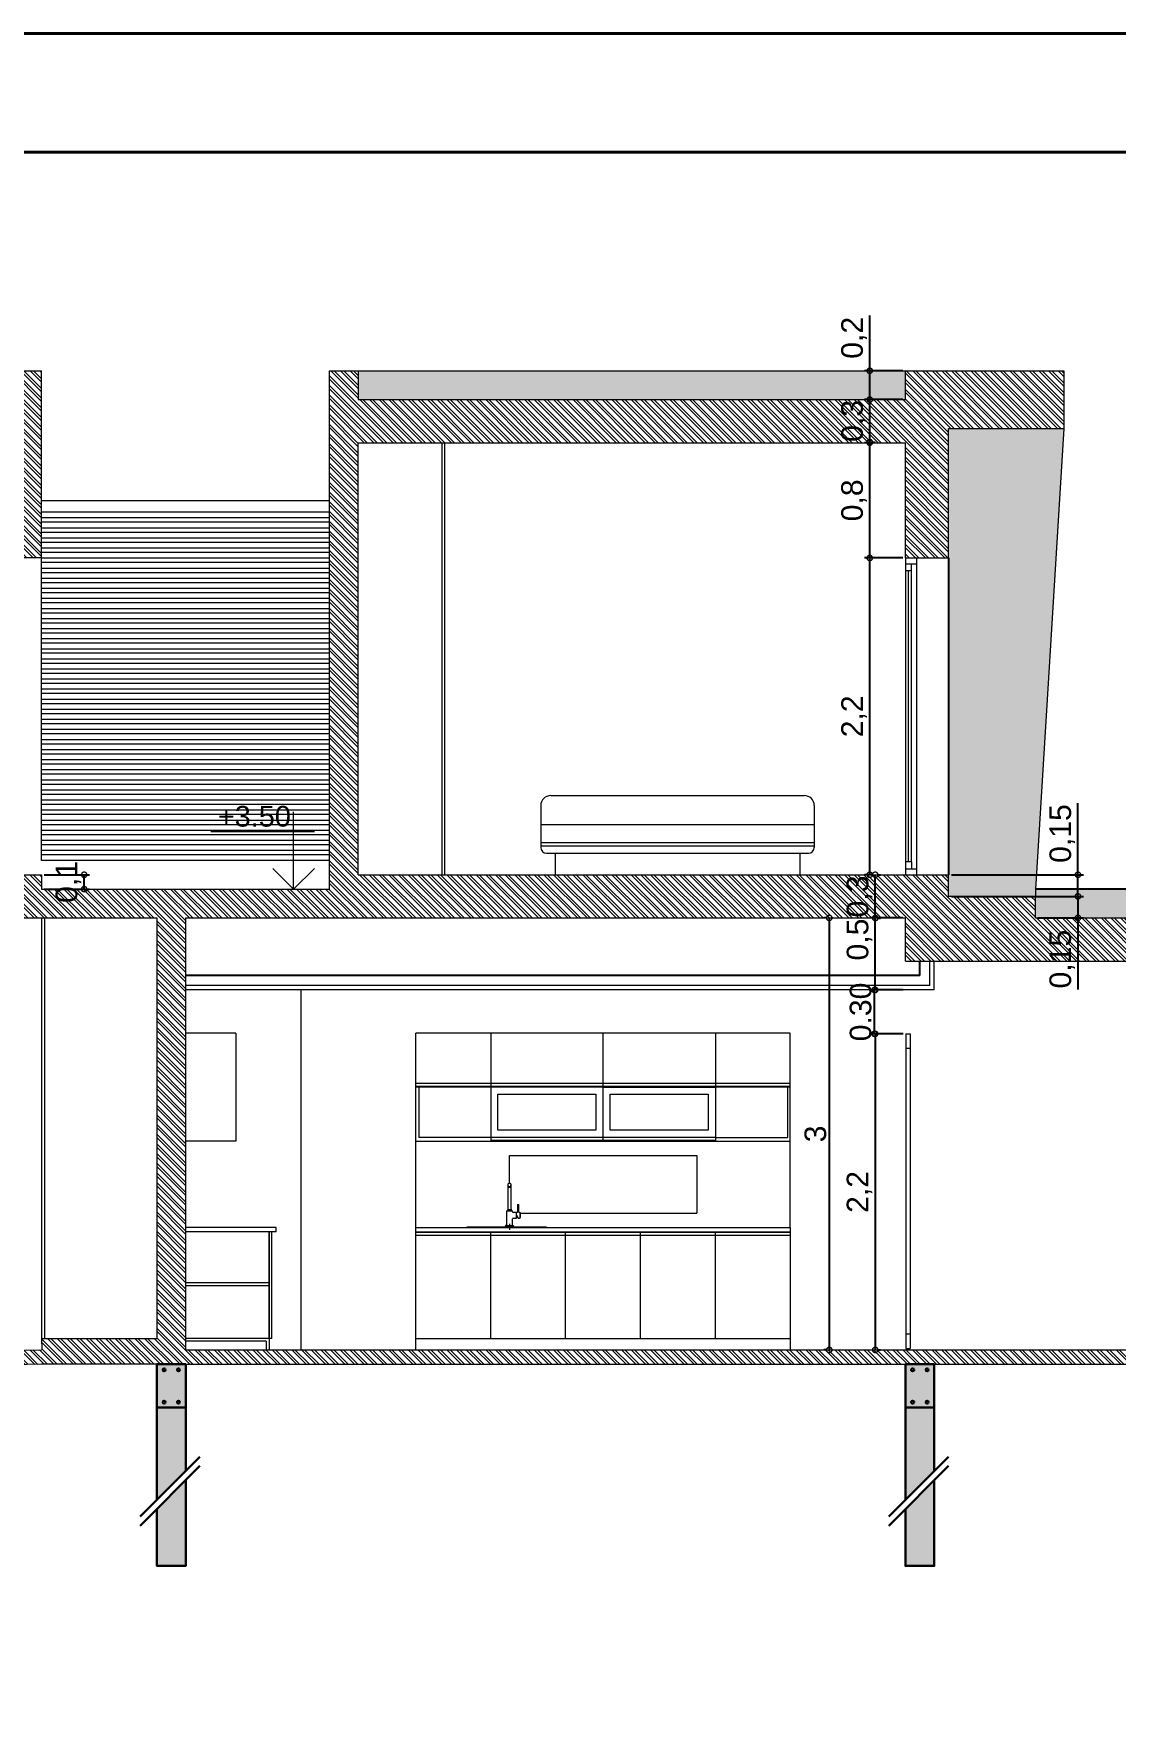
# Model space of a CAD drawing. Header units: millimetres. Extents: x 2502.5 to 2587.5, y 1451 to 1547.9.
# Drawn here: x 2569.29 to 2576.81, y 1536.15 to 1547.78 of the extents above; entities that cross this region are included whole.
import ezdxf
from ezdxf.lldxf.tags import DXFTag

# ---------------------------------------------------------------- set-up
doc = ezdxf.new("R2010")
doc.units = ezdxf.units.MM
for name, color, linetype, lineweight in [('0.09', 6, 'Continuous', 9), ('02_CIVIL_EXIST', 250, 'Continuous', 30), ('03_CIVIL EXIST A DECLARAR', 6, 'Continuous', 15), ('06_CIVIL VISTAS GRUESA', 14, 'Continuous', 15), ('07_CIVIL VISTAS MEDIA', 143, 'Continuous', 9), ('08_CIVIL VISTAS FINO', 253, 'Continuous', 5), ('12_TEXTOS', 150, 'Continuous', 20), ('13_COTAS', 8, 'Continuous', 9)]:
    doc.layers.add(name, color=color, linetype=linetype, lineweight=lineweight)
doc.layers.add('HATCH', color=251, linetype='Continuous')
doc.styles.add('PARCELA', font='arial.ttf')
doc.styles.add('Swis721 BT', font='swiss.ttf')
tags = doc.linetypes.add('CENTER2', pattern=[28.575, 19.05, -3.175, 3.175, -3.175]).pattern_tags.tags
tags[10:11] = [DXFTag(74, 4), DXFTag(75, 0), DXFTag(340, '0'), DXFTag(46, 0.0), DXFTag(50, 0.0), DXFTag(44, 0.0), DXFTag(45, 0.0)]
tags[8:9] = [DXFTag(74, 4), DXFTag(75, 0), DXFTag(340, '0'), DXFTag(46, 0.0), DXFTag(50, 0.0), DXFTag(44, 0.0), DXFTag(45, 0.0)]
tags[6:7] = [DXFTag(74, 4), DXFTag(75, 0), DXFTag(340, '0'), DXFTag(46, 0.0), DXFTag(50, 0.0), DXFTag(44, 0.0), DXFTag(45, 0.0)]
tags[4:5] = [DXFTag(74, 4), DXFTag(75, 0), DXFTag(340, '0'), DXFTag(46, 0.0), DXFTag(50, 0.0), DXFTag(44, 0.0), DXFTag(45, 0.0)]
doc.dimstyles.new('ISO-23', dxfattribs={"dimscale": 0.03, "dimtxt": 5, "dimasz": 2.5, "dimexe": 1.25, "dimexo": 0.625, "dimtad": 1, "dimtxsty": 'Swis721 BT', "dimblk": 'DOTSMALL', "dimcen": 2.5, "dimclrt": 150, "dimadec": 0, "dimazin": 0, "dimtfac": 1, "dimtmove": 0, "dimatfit": 3, "dimfxl": 0, "dimarcsym": 0})

# ---------------------------------------------------------------- blocks, each defined once
blk = doc.blocks.new('pilotin')
at = {"layer": '02_CIVIL_EXIST'}
h = blk.add_hatch(dxfattribs=at)
h.set_pattern_fill('ANGLE', color=256)
h.set_pattern_definition([(0, (-47.618, -29.4246), (0, 6.985), [5.08, -1.905]), (90, (-47.618, -29.4246), (-6.985, 4e-16), [5.08, -1.905])])
h.paths.add_polyline_path([(416.194, 460.77, 1), (416.214, 460.77, 1)])
h.paths.add_polyline_path([(416.314, 460.77, 1), (416.294, 460.77, 1)])
h.paths.add_polyline_path([(416.314, 460.545, 1), (416.294, 460.545, 1)])
h.paths.add_polyline_path([(416.214, 460.545, 1), (416.194, 460.545, 1)])
for p, q in [((416.038, 459.75), (416.453, 460.165)), ((416.038, 459.687), (416.453, 460.102))]:
    blk.add_line(p, q, dxfattribs=at)
blk.add_lwpolyline([(416.154, 460.808), (416.354, 460.808), (416.354, 460.508), (416.154, 460.508)], close=True, dxfattribs=at)
for points in [[(416.154, 459.866), (416.154, 460.508), (416.354, 460.508), (416.354, 460.066)], [(416.354, 460.003), (416.354, 459.408), (416.154, 459.408), (416.154, 459.803)]]:
    blk.add_lwpolyline(points, dxfattribs=at)
for centre in [(416.204, 460.77), (416.304, 460.77), (416.204, 460.545), (416.304, 460.545)]:
    blk.add_circle(centre, 0.01, dxfattribs=at)
blk = doc.blocks.new('bn29-13')
at = {"linetype": 'Continuous'}
for p, q in [((2.719, 2.201), (2.719, 2.193)), ((2.719, 2.193), (2.719, 2.186)), ((2.719, 2.186), (2.719, 2.147)), ((2.719, 2.147), (2.719, 2.03)), ((2.72, 2.194), (2.72, 2.188)), ((2.721, 2.185), (2.721, 2.189)), ((2.721, 2.184), (2.721, 2.185)), ((2.721, 2.184), (2.721, 2.184)), ((2.739, 2.184), (2.74, 2.184)), ((2.74, 2.188), (2.74, 2.194)), ((2.74, 2.189), (2.74, 2.185)), ((2.74, 2.185), (2.74, 2.184)), ((2.742, 2.193), (2.742, 2.201)), ((2.742, 2.186), (2.742, 2.193)), ((2.742, 2.147), (2.742, 2.186)), ((2.742, 2.03), (2.742, 2.147)), ((2.71, 2.021), (2.75, 2.021)), ((2.71, 2.021), (2.71, 1.92)), ((2.715, 2.028), (2.715, 2.022)), ((2.715, 2.022), (2.745, 2.022)), ((2.716, 2.029), (2.745, 2.029)), ((2.716, 2.022), (2.716, 2.021)), ((2.719, 2.03), (2.742, 2.03)), ((2.719, 2.03), (2.719, 2.029)), ((2.719, 2.029), (2.719, 2.029)), ((2.742, 2.029), (2.741, 2.03)), ((2.742, 2.029), (2.742, 2.029)), ((2.745, 2.022), (2.745, 2.028)), ((2.745, 2.021), (2.745, 2.022)), ((2.75, 2.015), (2.75, 2.021)), ((2.778, 2.01), (2.755, 2.01)), ((2.778, 1.97), (2.778, 2.01)), ((2.779, 1.993), (2.779, 2.01)), ((2.785, 2.01), (2.779, 2.01)), ((2.779, 1.992), (2.79, 1.97)), ((2.785, 2.064), (2.785, 2.011)), ((2.786, 2.064), (2.794, 2.064)), ((2.786, 1.979), (2.786, 1.978)), ((2.794, 2.011), (2.794, 2.064)), ((2.8, 2.01), (2.795, 2.01)), ((2.801, 2.01), (2.801, 1.971)), ((2.805, 2.007), (2.801, 2.007)), ((2.805, 2.007), (2.805, 1.974)), ((2.7, 1.916), (2.7, 1.91)), ((2.76, 1.91), (2.7, 1.91)), ((2.701, 1.916), (2.76, 1.916)), ((2.705, 1.92), (2.705, 1.917)), ((2.706, 1.92), (2.755, 1.92)), ((2.75, 1.92), (2.75, 1.965)), ((2.755, 1.97), (2.778, 1.97)), ((2.755, 1.917), (2.755, 1.92)), ((2.76, 1.91), (2.76, 1.916)), ((2.79, 1.97), (2.8, 1.97)), ((2.802, 1.973), (2.801, 1.973)), ((2.802, 1.973), (2.802, 1.973)), ((2.802, 1.973), (2.805, 1.973))]:
    blk.add_line(p, q, dxfattribs=at)
at = {"linetype": 'CENTER2'}
for p, q in [((2.75, 1.91), (2.71, 1.91)), ((2.73, 1.93), (2.73, 1.89))]:
    blk.add_line(p, q, dxfattribs=at)
at = {"linetype": 'Continuous'}
for centre, radius, start, end in [((2.73, 2.201), 0.0115, 89.9383, 136.672), ((2.73, 2.201), 0.0115, 42.9402, 90.0462), ((2.716, 2.028), 0.0005, 90, 180), ((2.745, 2.028), 0.0005, 0, 90), ((2.755, 2.015), 0.005, 180.2961, 269.6345), ((2.77, 1.99), 0.02, 62.0422, 65.1654), ((2.77, 1.99), 0.02, 294.8346, 323.3089), ((2.779, 2.01), 0.0002, 90.0682, 180.0682), ((2.782, 1.993), 0.003, 180.0682, 206.0682), ((2.786, 2.064), 0.0005, 90.0682, 180.0682), ((2.785, 2.011), 0.0005, 271.2814, 359.8884), ((2.794, 2.064), 0.0005, 0.0682, 90.0682), ((2.795, 2.011), 0.000498, 179.3597, 270.1849), ((2.8, 2.01), 0.0005, 0.0682, 90.0682), ((2.805, 2.007), 0.0005, 0.0682, 90.0682), ((2.701, 1.916), 0.0005, 90, 180), ((2.706, 1.92), 0.0005, 90, 180), ((2.705, 1.917), 0.0005, 270, 0), ((2.755, 1.965), 0.005, 90.2961, 179.6345), ((2.755, 1.92), 0.0005, 0, 90), ((2.756, 1.917), 0.0005, 180, 270), ((2.76, 1.916), 0.0005, 0, 90), ((2.79, 1.97), 0.0002, 206.0682, 263.2471), ((2.8, 1.971), 0.0005, 270.0682, 0.0682), ((2.805, 1.974), 0.0005, 270.0682, 0.0682)]:
    blk.add_arc(centre, radius, start, end, dxfattribs=at)
for centre, major_axis, ratio, start_param, end_param in [((2.73, 2.201), (-0.0115, 0), 0.992546, 5.529365, 6.283185), ((2.73, 2.201), (-0.0115, 0), 0.992546, 2.432038, 3.888232), ((2.73, 2.201), (-0.0115, 0), 0.992546, 0, 0.696033), ((2.73, 2.183), (0.00992, -0.00575), 0.091488, 2.897549, 3.491572), ((2.73, 2.183), (-0.00992, -0.00575), 0.091488, 2.791613, 3.385636)]:
    blk.add_ellipse(centre, major_axis=major_axis, ratio=ratio, start_param=start_param, end_param=end_param, dxfattribs=at)
for major_axis in [(0.00925, 0), (0.00813, 0)]:
    blk.add_ellipse((2.73, 2.184), major_axis=major_axis, ratio=0.121869, dxfattribs=at)
blk.add_open_spline([(2.72, 2.193), (2.72, 2.194), (2.72, 2.194), (2.72, 2.194), (2.72, 2.194), (2.72, 2.194), (2.721, 2.193), (2.721, 2.193), (2.722, 2.192), (2.724, 2.191), (2.725, 2.19), (2.727, 2.189), (2.729, 2.189), (2.732, 2.189), (2.733, 2.189), (2.736, 2.19), (2.737, 2.191), (2.738, 2.192), (2.739, 2.193), (2.74, 2.193), (2.74, 2.194), (2.74, 2.194), (2.74, 2.194), (2.74, 2.194), (2.74, 2.194), (2.74, 2.193), (2.74, 2.193), (2.74, 2.193)], degree=3, knots=[0.2161173, 0.2161173, 0.2161173, 0.2161173, 0.25, 0.25, 0.28125, 0.28125, 0.3125, 0.3125, 0.375, 0.375, 0.4375, 0.4375, 0.5, 0.5, 0.5625, 0.5625, 0.625, 0.625, 0.6875, 0.6875, 0.71875, 0.71875, 0.75, 0.75, 0.78125, 0.78125, 0.7838354, 0.7838354, 0.7838354, 0.7838354], dxfattribs=at)
blk = doc.blocks.new('_DotSmall')
at = {"color": 0, "linetype": 'ByBlock', "const_width": 0.5}
blk.add_lwpolyline([(-0.0625, 0, 1), (0.0625, 0, 1)], format="xyb", close=True, dxfattribs=at)
blk = doc.blocks.new('*D253')
at = {"layer": '13_COTAS', "color": 0, "lineweight": -2}
for p, q in [((2575.333, 1540.833), (2575.101, 1540.833)), ((2575.139, 1540.833), (2575.139, 1538.638)), ((2575.158, 1538.638), (2575.176, 1538.638))]:
    blk.add_line(p, q, dxfattribs=at)
at = {"layer": 'Defpoints', "color": 0}
for p in [(2575.352, 1540.833), (2575.139, 1538.638), (2575.139, 1538.638)]:
    blk.add_point(p, dxfattribs=at)
at = {"layer": '13_COTAS', "color": 0, "lineweight": -2, "xscale": 0.075, "yscale": 0.075, "zscale": 0.075}
for p, rotation in [((2575.139, 1540.833), 90), ((2575.139, 1538.638), 270)]:
    blk.add_blockref('_DotSmall', p, dxfattribs=dict(at, rotation=rotation))
at = {"layer": '13_COTAS', "color": 150, "insert": (2575.03, 1539.735), "char_height": 0.15, "attachment_point": 5, "rotation": 90, "style": 'Swis721 BT'}
blk.add_mtext('2,2', dxfattribs=at)
blk = doc.blocks.new('*D254')
at = {"layer": '13_COTAS', "color": 0, "lineweight": -2}
for p, q in [((2575.331, 1541.638), (2575.101, 1541.638)), ((2575.139, 1541.138), (2575.139, 1541.638)), ((2575.333, 1541.138), (2575.101, 1541.138))]:
    blk.add_line(p, q, dxfattribs=at)
at = {"layer": 'Defpoints', "color": 0}
for p in [(2575.139, 1541.638), (2575.349, 1541.638), (2575.352, 1541.138)]:
    blk.add_point(p, dxfattribs=at)
at = {"layer": '13_COTAS', "color": 0, "lineweight": -2, "xscale": 0.075, "yscale": 0.075, "zscale": 0.075}
for p, rotation in [((2575.139, 1541.638), 90), ((2575.139, 1541.138), 270)]:
    blk.add_blockref('_DotSmall', p, dxfattribs=dict(at, rotation=rotation))
at = {"layer": '13_COTAS', "color": 150, "insert": (2575.03, 1541.488), "char_height": 0.15, "attachment_point": 5, "rotation": 90, "style": 'Swis721 BT'}
blk.add_mtext('0,5', dxfattribs=at)
blk = doc.blocks.new('*D255')
at = {"layer": '13_COTAS', "color": 0, "lineweight": -2}
for p, q in [((2575.139, 1541.637), (2575.139, 1541.938)), ((2575.153, 1541.938), (2575.176, 1541.938)), ((2575.153, 1541.637), (2575.176, 1541.637))]:
    blk.add_line(p, q, dxfattribs=at)
at = {"layer": 'Defpoints', "color": 0}
for p in [(2575.134, 1541.938), (2575.139, 1541.938), (2575.134, 1541.637)]:
    blk.add_point(p, dxfattribs=at)
at = {"layer": '13_COTAS', "color": 0, "lineweight": -2, "xscale": 0.075, "yscale": 0.075, "zscale": 0.075}
for p, rotation in [((2575.139, 1541.938), 90), ((2575.139, 1541.637), 270)]:
    blk.add_blockref('_DotSmall', p, dxfattribs=dict(at, rotation=rotation))
at = {"layer": '13_COTAS', "color": 150, "insert": (2575.03, 1541.787), "char_height": 0.15, "attachment_point": 5, "rotation": 90, "style": 'Swis721 BT'}
blk.add_mtext('0,3', dxfattribs=at)
blk = doc.blocks.new('*D256')
at = {"layer": '13_COTAS', "color": 0, "lineweight": -2}
for p, q in [((2576.547, 1541.938), (2576.547, 1542.436)), ((2575.668, 1541.938), (2576.585, 1541.938)), ((2576.547, 1541.788), (2576.547, 1541.938)), ((2575.668, 1541.788), (2576.585, 1541.788))]:
    blk.add_line(p, q, dxfattribs=at)
at = {"layer": 'Defpoints', "color": 0}
for p in [(2575.649, 1541.938), (2576.547, 1541.938), (2575.649, 1541.788)]:
    blk.add_point(p, dxfattribs=at)
at = {"layer": '13_COTAS', "color": 0, "lineweight": -2, "xscale": 0.075, "yscale": 0.075, "zscale": 0.075}
for p, rotation in [((2576.547, 1541.938), 90), ((2576.547, 1541.788), 270)]:
    blk.add_blockref('_DotSmall', p, dxfattribs=dict(at, rotation=rotation))
at = {"layer": '13_COTAS', "color": 150, "insert": (2576.438, 1542.224), "char_height": 0.15, "attachment_point": 5, "rotation": 90, "style": 'Swis721 BT'}
blk.add_mtext('0,15', dxfattribs=at)
blk = doc.blocks.new('*D257')
at = {"layer": '13_COTAS', "color": 0, "lineweight": -2}
for p, q in [((2575.331, 1544.138), (2575.064, 1544.138)), ((2575.101, 1541.938), (2575.101, 1544.138)), ((2575.116, 1541.938), (2575.064, 1541.938))]:
    blk.add_line(p, q, dxfattribs=at)
at = {"layer": 'Defpoints', "color": 0}
for p in [(2575.101, 1544.138), (2575.349, 1544.138), (2575.134, 1541.938)]:
    blk.add_point(p, dxfattribs=at)
at = {"layer": '13_COTAS', "color": 0, "lineweight": -2, "xscale": 0.075, "yscale": 0.075, "zscale": 0.075}
for p, rotation in [((2575.101, 1544.138), 90), ((2575.101, 1541.938), 270)]:
    blk.add_blockref('_DotSmall', p, dxfattribs=dict(at, rotation=rotation))
at = {"layer": '13_COTAS', "color": 150, "insert": (2574.992, 1543.038), "char_height": 0.15, "attachment_point": 5, "rotation": 90, "style": 'Swis721 BT'}
blk.add_mtext('2,2', dxfattribs=at)
blk = doc.blocks.new('*D258')
at = {"layer": '13_COTAS', "color": 0, "lineweight": -2}
for p, q in [((2575.101, 1545.438), (2575.101, 1545.821)), ((2575.331, 1545.438), (2575.064, 1545.438)), ((2575.101, 1545.238), (2575.101, 1545.438)), ((2575.331, 1545.238), (2575.064, 1545.238))]:
    blk.add_line(p, q, dxfattribs=at)
at = {"layer": 'Defpoints', "color": 0}
for p in [(2575.101, 1545.438), (2575.349, 1545.438), (2575.349, 1545.238)]:
    blk.add_point(p, dxfattribs=at)
at = {"layer": '13_COTAS', "color": 0, "lineweight": -2, "xscale": 0.075, "yscale": 0.075, "zscale": 0.075}
for p, rotation in [((2575.101, 1545.438), 90), ((2575.101, 1545.238), 270)]:
    blk.add_blockref('_DotSmall', p, dxfattribs=dict(at, rotation=rotation))
at = {"layer": '13_COTAS', "color": 150, "insert": (2574.992, 1545.667), "char_height": 0.15, "attachment_point": 5, "rotation": 90, "style": 'Swis721 BT'}
blk.add_mtext('0,2', dxfattribs=at)
blk = doc.blocks.new('*D259')
at = {"layer": '13_COTAS', "color": 0, "lineweight": -2}
for p, q in [((2575.087, 1544.938), (2575.064, 1544.938)), ((2575.101, 1544.138), (2575.101, 1544.938)), ((2575.087, 1544.138), (2575.064, 1544.138))]:
    blk.add_line(p, q, dxfattribs=at)
at = {"layer": 'Defpoints', "color": 0}
for p in [(2575.101, 1544.938), (2575.106, 1544.938), (2575.106, 1544.138)]:
    blk.add_point(p, dxfattribs=at)
at = {"layer": '13_COTAS', "color": 0, "lineweight": -2, "xscale": 0.075, "yscale": 0.075, "zscale": 0.075}
for p, rotation in [((2575.101, 1544.938), 90), ((2575.101, 1544.138), 270)]:
    blk.add_blockref('_DotSmall', p, dxfattribs=dict(at, rotation=rotation))
at = {"layer": '13_COTAS', "color": 150, "insert": (2574.992, 1544.538), "char_height": 0.15, "attachment_point": 5, "rotation": 90, "style": 'Swis721 BT'}
blk.add_mtext('0,8', dxfattribs=at)
blk = doc.blocks.new('*D260')
at = {"layer": '13_COTAS', "color": 0, "lineweight": -2}
for p, q in [((2575.101, 1544.943), (2575.101, 1545.238)), ((2575.12, 1545.238), (2575.139, 1545.238)), ((2575.12, 1544.943), (2575.139, 1544.943))]:
    blk.add_line(p, q, dxfattribs=at)
at = {"layer": 'Defpoints', "color": 0}
for p in [(2575.101, 1545.238), (2575.101, 1545.238), (2575.101, 1544.943)]:
    blk.add_point(p, dxfattribs=at)
at = {"layer": '13_COTAS', "color": 0, "lineweight": -2, "xscale": 0.075, "yscale": 0.075, "zscale": 0.075}
for p, rotation in [((2575.101, 1545.238), 90), ((2575.101, 1544.943), 270)]:
    blk.add_blockref('_DotSmall', p, dxfattribs=dict(at, rotation=rotation))
at = {"layer": '13_COTAS', "color": 150, "insert": (2574.992, 1545.09), "char_height": 0.15, "attachment_point": 5, "rotation": 90, "style": 'Swis721 BT'}
blk.add_mtext('0,3', dxfattribs=at)
blk = doc.blocks.new('*D261')
at = {"layer": '13_COTAS', "color": 0, "lineweight": -2}
for p, q in [((2574.802, 1541.638), (2574.782, 1541.638)), ((2574.82, 1541.638), (2574.82, 1538.638)), ((2574.802, 1538.638), (2574.782, 1538.638))]:
    blk.add_line(p, q, dxfattribs=at)
at = {"layer": 'Defpoints', "color": 0}
for p in [(2574.821, 1541.638), (2574.82, 1538.638), (2574.821, 1538.638)]:
    blk.add_point(p, dxfattribs=at)
at = {"layer": '13_COTAS', "color": 0, "lineweight": -2, "xscale": 0.075, "yscale": 0.075, "zscale": 0.075}
for p, rotation in [((2574.82, 1541.638), 90), ((2574.82, 1538.638), 270)]:
    blk.add_blockref('_DotSmall', p, dxfattribs=dict(at, rotation=rotation))
at = {"layer": '13_COTAS', "color": 150, "insert": (2574.724, 1540.138), "char_height": 0.15, "attachment_point": 5, "rotation": 90, "style": 'Swis721 BT'}
blk.add_mtext('3', dxfattribs=at)
blk = doc.blocks.new('*D262')
at = {"layer": '13_COTAS', "color": 0, "lineweight": -2}
for p, q in [((2569.368, 1541.938), (2569.683, 1541.938)), ((2569.645, 1541.838), (2569.645, 1541.938)), ((2569.368, 1541.838), (2569.683, 1541.838))]:
    blk.add_line(p, q, dxfattribs=at)
at = {"layer": 'Defpoints', "color": 0}
for p in [(2569.349, 1541.938), (2569.645, 1541.938), (2569.349, 1541.838)]:
    blk.add_point(p, dxfattribs=at)
at = {"layer": '13_COTAS', "color": 0, "lineweight": -2, "xscale": 0.075, "yscale": 0.075, "zscale": 0.075}
for p, rotation in [((2569.645, 1541.938), 90), ((2569.645, 1541.838), 270)]:
    blk.add_blockref('_DotSmall', p, dxfattribs=dict(at, rotation=rotation))
at = {"layer": '13_COTAS', "color": 150, "insert": (2569.536, 1541.888), "char_height": 0.15, "attachment_point": 5, "rotation": 90, "style": 'Swis721 BT'}
blk.add_mtext('0,1', dxfattribs=at)
blk = doc.blocks.new('*D305')
at = {"layer": '13_COTAS', "color": 0, "lineweight": -2}
for p, q in [((2575.333, 1541.138), (2575.097, 1541.138)), ((2575.134, 1540.833), (2575.134, 1541.138)), ((2575.333, 1540.833), (2575.097, 1540.833))]:
    blk.add_line(p, q, dxfattribs=at)
at = {"layer": 'Defpoints', "color": 0}
for p in [(2575.134, 1541.138), (2575.352, 1541.138), (2575.352, 1540.833)]:
    blk.add_point(p, dxfattribs=at)
at = {"layer": '13_COTAS', "color": 0, "lineweight": -2, "xscale": 0.075, "yscale": 0.075, "zscale": 0.075}
for p, rotation in [((2575.134, 1541.138), 90), ((2575.134, 1540.833), 270)]:
    blk.add_blockref('_DotSmall', p, dxfattribs=dict(at, rotation=rotation))
at = {"layer": '13_COTAS', "color": 150, "insert": (2575.038, 1540.985), "char_height": 0.15, "attachment_point": 5, "rotation": 90, "style": 'Swis721 BT'}
blk.add_mtext('0.30', dxfattribs=at)
blk = doc.blocks.new('*D308')
at = {"layer": '13_COTAS', "color": 0, "lineweight": -2}
for p, q in [((2576.266, 1541.788), (2576.585, 1541.788)), ((2576.547, 1541.788), (2576.547, 1541.638)), ((2576.271, 1541.638), (2576.585, 1541.638)), ((2576.547, 1541.638), (2576.547, 1541.14))]:
    blk.add_line(p, q, dxfattribs=at)
at = {"layer": 'Defpoints', "color": 0}
for p in [(2576.247, 1541.788), (2576.547, 1541.788), (2576.252, 1541.638)]:
    blk.add_point(p, dxfattribs=at)
at = {"layer": '13_COTAS', "color": 0, "lineweight": -2, "xscale": 0.075, "yscale": 0.075, "zscale": 0.075}
for p, rotation in [((2576.547, 1541.788), 90), ((2576.547, 1541.638), 270)]:
    blk.add_blockref('_DotSmall', p, dxfattribs=dict(at, rotation=rotation))
at = {"layer": '13_COTAS', "color": 150, "insert": (2576.438, 1541.352), "char_height": 0.15, "attachment_point": 5, "rotation": 90, "style": 'Swis721 BT'}
blk.add_mtext('0,15', dxfattribs=at)
blk = doc.blocks.new('Nivel Vistas')
at = {"layer": '0.09'}
for p, q in [((423.53, 317.062), (423.53, 317.6)), ((423.386, 317.459), (424.105, 317.459)), ((423.53, 317.062), (423.386, 317.206)), ((423.53, 317.062), (423.674, 317.206))]:
    blk.add_line(p, q, dxfattribs=at)

msp = doc.modelspace()

# ---------------------------------------------------------------- hatches: boundary and pattern name
at = {"layer": '0.09'}
h = msp.add_hatch(dxfattribs=at)
h.set_pattern_fill('ANSI32', color=18, scale=0.005, angle=-90)
h.paths.add_polyline_path([(2563.558, 1538.541), (2563.349, 1538.538), (2562.249, 1538.538), (2562.249, 1538.488), (2553.949, 1538.488), (2553.949, 1538.338), (2554.049, 1538.338), (2554.049, 1538.438), (2554.249, 1538.438), (2554.249, 1538.338), (2563.149, 1538.338), (2563.149, 1538.437), (2563.349, 1538.437), (2563.647, 1538.442)])
h.paths.add_polyline_path([(2576.252, 1541.788), (2575.649, 1541.788), (2575.649, 1541.938), (2574.616, 1541.938), (2574.616, 1541.938), (2572.916, 1541.938), (2571.549, 1541.938), (2571.549, 1544.938), (2575.349, 1544.938), (2575.349, 1544.138), (2575.649, 1544.138), (2575.649, 1545.038), (2576.449, 1545.038), (2576.449, 1545.438), (2575.349, 1545.438), (2575.349, 1545.238), (2571.549, 1545.238), (2571.549, 1545.438), (2571.349, 1545.438), (2571.349, 1541.838), (2571.185, 1541.838), (2571.316, 1541.638), (2575.349, 1541.638), (2575.349, 1541.338), (2582.599, 1541.338), (2582.599, 1540.838), (2582.899, 1540.838), (2582.899, 1541.838), (2582.599, 1541.838), (2582.599, 1541.638), (2576.252, 1541.638)])
h.paths.add_polyline_path([(2569.349, 1545.438), (2569.149, 1545.438), (2569.149, 1545.238), (2568.951, 1545.238), (2569.148, 1544.938), (2569.149, 1544.938), (2569.149, 1544.935), (2569.349, 1544.631)])
h.paths.add_polyline_path([(2569.349, 1544.631), (2569.149, 1544.935), (2569.149, 1544.138), (2569.349, 1544.138)])
h.paths.add_polyline_path([(2582.679, 1538.638), (2573.288, 1538.638), (2573.354, 1538.538), (2582.599, 1538.538), (2582.799, 1538.538), (2582.799, 1538.338), (2584.323, 1538.338), (2584.323, 1538.488), (2582.899, 1538.488), (2582.899, 1538.588), (2582.679, 1538.588)])
h = msp.add_hatch(dxfattribs=at)
h.set_pattern_fill('ANSI32', color=18, scale=0.005, angle=-90)
h.paths.add_polyline_path([(2568.951, 1545.238), (2563.349, 1545.238), (2563.349, 1545.438), (2562.249, 1545.438), (2562.249, 1545.044), (2562.25, 1545.038), (2563.049, 1545.038), (2563.049, 1544.138), (2563.349, 1544.138), (2563.349, 1544.938), (2567.149, 1544.938), (2567.149, 1541.938), (2563.349, 1541.938), (2563.349, 1542.338), (2563.049, 1542.338), (2563.049, 1541.238), (2563.349, 1541.238), (2563.349, 1541.638), (2570.149, 1541.638), (2570.149, 1538.718), (2569.349, 1538.718), (2569.351, 1538.638), (2563.558, 1538.541), (2563.647, 1538.442), (2569.349, 1538.538), (2570.15, 1538.538), (2570.35, 1538.538), (2573.354, 1538.538), (2573.288, 1538.638), (2570.349, 1538.638), (2570.349, 1541.638), (2571.316, 1541.638), (2571.185, 1541.838), (2569.349, 1541.838), (2569.349, 1541.938), (2567.349, 1541.938), (2567.349, 1544.938), (2569.148, 1544.938)])
at = {"layer": '13_COTAS'}
h = msp.add_hatch(color=250, dxfattribs=at)
h.dxf.hatch_style = 1
h.paths.add_polyline_path([(2554.249, 1527.524), (2554.049, 1527.324), (2554.049, 1526.929), (2554.249, 1526.929)])
h.paths.add_polyline_path([(2554.249, 1528.029), (2554.049, 1528.029), (2554.049, 1527.388), (2554.249, 1527.588)])
h.paths.add_polyline_path([(2554.249, 1528.229), (2554.049, 1528.229), (2554.049, 1528.029), (2554.249, 1528.029)])
h.paths.add_polyline_path([(2554.109, 1528.067, -1), (2554.089, 1528.067, -1)], flags=16)
h.paths.add_polyline_path([(2554.209, 1528.067, -1), (2554.189, 1528.067, -1)], flags=16)
h.paths.add_polyline_path([(2554.249, 1528.329), (2554.049, 1528.329), (2554.049, 1528.229), (2554.249, 1528.229)])
h.paths.add_polyline_path([(2554.089, 1528.292, -1), (2554.109, 1528.292, -1)], flags=16)
h.paths.add_polyline_path([(2554.189, 1528.292, -1), (2554.209, 1528.292, -1)], flags=16)
h.paths.add_polyline_path([(2563.349, 1528.029), (2563.149, 1528.029), (2563.149, 1527.388), (2563.349, 1527.588)])
h.paths.add_polyline_path([(2563.349, 1527.524), (2563.149, 1527.324), (2563.149, 1526.929), (2563.349, 1526.929)])
h.paths.add_polyline_path([(2563.349, 1528.329), (2563.149, 1528.329), (2563.149, 1528.029), (2563.349, 1528.029)])
h.paths.add_polyline_path([(2563.189, 1528.292, -1), (2563.209, 1528.292, -1)], flags=16)
h.paths.add_polyline_path([(2563.289, 1528.292, -1), (2563.309, 1528.292, -1)], flags=16)
h.paths.add_polyline_path([(2563.209, 1528.067, -1), (2563.189, 1528.067, -1)], flags=16)
h.paths.add_polyline_path([(2563.309, 1528.067, -1), (2563.289, 1528.067, -1)], flags=16)
h.paths.add_polyline_path([(2570.349, 1528.029), (2570.149, 1528.029), (2570.149, 1527.388), (2570.349, 1527.588)])
h.paths.add_polyline_path([(2570.349, 1527.524), (2570.149, 1527.324), (2570.149, 1526.929), (2570.349, 1526.929)])
h.paths.add_polyline_path([(2570.349, 1528.329), (2570.149, 1528.329), (2570.149, 1528.029), (2570.349, 1528.029)])
h.paths.add_polyline_path([(2570.209, 1528.067, -1), (2570.189, 1528.067, -1)], flags=16)
h.paths.add_polyline_path([(2570.309, 1528.067, -1), (2570.289, 1528.067, -1)], flags=16)
h.paths.add_polyline_path([(2570.189, 1528.292, -1), (2570.209, 1528.292, -1)], flags=16)
h.paths.add_polyline_path([(2570.289, 1528.292, -1), (2570.309, 1528.292, -1)], flags=16)
h.paths.add_polyline_path([(2575.549, 1528.029), (2575.349, 1528.029), (2575.349, 1527.388), (2575.549, 1527.588)])
h.paths.add_polyline_path([(2575.549, 1527.524), (2575.349, 1527.324), (2575.349, 1526.929), (2575.549, 1526.929)])
h.paths.add_polyline_path([(2575.549, 1528.329), (2575.349, 1528.329), (2575.349, 1528.029), (2575.549, 1528.029)])
h.paths.add_polyline_path([(2575.389, 1528.292, -1), (2575.409, 1528.292, -1)], flags=16)
h.paths.add_polyline_path([(2575.489, 1528.292, -1), (2575.509, 1528.292, -1)], flags=16)
h.paths.add_polyline_path([(2575.409, 1528.067, -1), (2575.389, 1528.067, -1)], flags=16)
h.paths.add_polyline_path([(2575.509, 1528.067, -1), (2575.489, 1528.067, -1)], flags=16)
h.paths.add_polyline_path([(2582.799, 1537.733), (2582.599, 1537.533), (2582.599, 1537.138), (2582.799, 1537.138)])
h.paths.add_polyline_path([(2582.799, 1538.238), (2582.599, 1538.238), (2582.599, 1537.597), (2582.799, 1537.797)])
h.paths.add_polyline_path([(2582.799, 1538.538), (2582.599, 1538.538), (2582.599, 1538.238), (2582.799, 1538.238)])
h.paths.add_polyline_path([(2582.759, 1538.275, -1), (2582.739, 1538.275, -1)], flags=16)
h.paths.add_polyline_path([(2582.659, 1538.275, -1), (2582.639, 1538.275, -1)], flags=16)
h.paths.add_polyline_path([(2582.739, 1538.5, -1), (2582.759, 1538.5, -1)], flags=16)
h.paths.add_polyline_path([(2582.639, 1538.5, -1), (2582.659, 1538.5, -1)], flags=16)
h.paths.add_polyline_path([(2575.549, 1537.733), (2575.349, 1537.533), (2575.349, 1537.138), (2575.549, 1537.138)])
h.paths.add_polyline_path([(2575.549, 1538.238), (2575.349, 1538.238), (2575.349, 1537.597), (2575.549, 1537.797)])
h.paths.add_polyline_path([(2575.549, 1538.538), (2575.349, 1538.538), (2575.349, 1538.238), (2575.549, 1538.238)])
h.paths.add_polyline_path([(2575.509, 1538.275, -1), (2575.489, 1538.275, -1)], flags=16)
h.paths.add_polyline_path([(2575.409, 1538.275, -1), (2575.389, 1538.275, -1)], flags=16)
h.paths.add_polyline_path([(2575.489, 1538.5, -1), (2575.509, 1538.5, -1)], flags=16)
h.paths.add_polyline_path([(2575.389, 1538.5, -1), (2575.409, 1538.5, -1)], flags=16)
h.paths.add_polyline_path([(2570.35, 1537.733), (2570.15, 1537.533), (2570.15, 1537.138), (2570.35, 1537.138)])
h.paths.add_polyline_path([(2570.35, 1538.238), (2570.15, 1538.238), (2570.15, 1537.597), (2570.35, 1537.797)])
h.paths.add_polyline_path([(2570.35, 1538.538), (2570.15, 1538.538), (2570.15, 1538.238), (2570.35, 1538.238)])
h.paths.add_polyline_path([(2570.19, 1538.5, -1), (2570.21, 1538.5, -1)], flags=16)
h.paths.add_polyline_path([(2570.29, 1538.5, -1), (2570.31, 1538.5, -1)], flags=16)
h.paths.add_polyline_path([(2570.21, 1538.275, -1), (2570.19, 1538.275, -1)], flags=16)
h.paths.add_polyline_path([(2570.31, 1538.275, -1), (2570.29, 1538.275, -1)], flags=16)
h.paths.add_polyline_path([(2563.349, 1537.632), (2563.149, 1537.432), (2563.149, 1537.037), (2563.349, 1537.037)])
h.paths.add_polyline_path([(2563.349, 1538.137), (2563.149, 1538.137), (2563.149, 1537.496), (2563.349, 1537.696)])
h.paths.add_polyline_path([(2563.349, 1538.437), (2563.149, 1538.437), (2563.149, 1538.137), (2563.349, 1538.137)])
h.paths.add_polyline_path([(2563.309, 1538.174, -1), (2563.289, 1538.174, -1)], flags=16)
h.paths.add_polyline_path([(2563.209, 1538.174, -1), (2563.189, 1538.174, -1)], flags=16)
h.paths.add_polyline_path([(2563.289, 1538.399, -1), (2563.309, 1538.399, -1)], flags=16)
h.paths.add_polyline_path([(2563.189, 1538.399, -1), (2563.209, 1538.399, -1)], flags=16)
at = {"layer": 'HATCH'}
h = msp.add_hatch(color=37, dxfattribs=at)
h.dxf.hatch_style = 1
h.paths.add_polyline_path([(2582.599, 1541.838), (2582.449, 1541.838), (2582.449, 1541.638), (2582.599, 1541.638)])
h.paths.add_polyline_path([(2563.049, 1545.038), (2562.25, 1545.038), (2562.75, 1538.538), (2563.049, 1538.538), (2563.049, 1541.238), (2563.049, 1542.338), (2563.049, 1544.138)])
h.paths.add_polyline_path([(2569.149, 1545.438), (2563.349, 1545.438), (2563.349, 1545.238), (2569.149, 1545.238)])
h.paths.add_polyline_path([(2575.349, 1545.438), (2571.549, 1545.438), (2571.549, 1545.238), (2575.349, 1545.238)])
h.paths.add_polyline_path([(2576.449, 1545.038), (2575.649, 1545.038), (2575.649, 1544.138), (2575.649, 1541.938), (2575.649, 1541.788), (2576.252, 1541.788), (2576.252, 1541.638), (2582.449, 1541.638), (2582.449, 1541.838), (2576.252, 1541.838)])
h.paths.add_polyline_path([(2554.649, 1541.538), (2553.849, 1541.538), (2553.849, 1541.138), (2554.649, 1541.138)])
h.paths.add_polyline_path([(2554.2, 1540.938), (2553.649, 1540.938), (2553.949, 1538.488), (2554.2, 1538.488)])
h.paths.add_polyline_path([(2554.849, 1540.938), (2554.249, 1540.938), (2554.249, 1538.488), (2554.549, 1538.488)])

# ---------------------------------------------------------------- linework, layer by layer
at = {"layer": '02_CIVIL_EXIST', "lineweight": 40}
for points in [[(2550.498, 1547.78), (2585.148, 1547.78), (2585.148, 1523.278), (2550.498, 1523.278)], [(2552.561, 1546.955), (2584.323, 1546.955), (2584.323, 1524.103), (2552.561, 1524.103)]]:
    msp.add_lwpolyline(points, close=True, dxfattribs=at)
at = {"layer": '03_CIVIL EXIST A DECLARAR'}
for p, q in [((2569.349, 1541.638), (2569.349, 1538.718)), ((2569.369, 1541.638), (2569.369, 1538.718)), ((2575.519, 1541.168), (2575.519, 1541.338)), ((2575.549, 1541.138), (2575.549, 1541.338)), ((2575.549, 1541.138), (2575.549, 1541.338)), ((2575.519, 1541.168), (2570.349, 1541.168)), ((2575.549, 1541.138), (2570.349, 1541.138)), ((2570.699, 1540.838), (2570.349, 1540.838)), ((2570.699, 1540.838), (2570.699, 1540.088)), ((2575.352, 1540.833), (2575.352, 1538.648)), ((2575.352, 1540.833), (2575.382, 1540.833)), ((2575.382, 1540.833), (2575.382, 1538.648)), ((2575.352, 1540.733), (2575.382, 1540.733)), ((2570.699, 1540.088), (2570.349, 1540.088)), ((2570.979, 1539.488), (2570.349, 1539.488)), ((2570.979, 1539.458), (2570.979, 1539.488)), ((2570.979, 1539.458), (2570.349, 1539.458)), ((2570.929, 1539.458), (2570.929, 1538.638)), ((2570.929, 1538.718), (2570.929, 1539.458)), ((2570.949, 1538.718), (2570.949, 1539.458)), ((2570.929, 1539.103), (2570.349, 1539.103)), ((2570.929, 1539.083), (2570.349, 1539.083)), ((2570.929, 1538.718), (2570.349, 1538.718)), ((2570.909, 1538.698), (2570.349, 1538.698)), ((2570.909, 1538.698), (2570.909, 1538.638)), ((2570.949, 1538.718), (2570.929, 1538.718)), ((2570.929, 1538.718), (2570.929, 1538.638)), ((2575.382, 1538.748), (2575.352, 1538.748)), ((2575.352, 1538.648), (2575.382, 1538.648))]:
    msp.add_line(p, q, dxfattribs=at)
at = {"layer": '06_CIVIL VISTAS GRUESA'}
for p, q in [((2569.149, 1545.438), (2569.349, 1545.438)), ((2569.349, 1544.138), (2569.349, 1545.438)), ((2571.349, 1541.838), (2571.349, 1545.438)), ((2571.349, 1545.438), (2571.549, 1545.438)), ((2571.549, 1545.438), (2571.549, 1545.238)), ((2575.349, 1545.238), (2575.349, 1545.438)), ((2575.349, 1545.438), (2576.449, 1545.438)), ((2576.449, 1545.438), (2576.449, 1545.038)), ((2571.549, 1545.238), (2575.349, 1545.238)), ((2575.649, 1544.138), (2575.649, 1545.038)), ((2575.649, 1545.038), (2576.449, 1545.038)), ((2571.549, 1544.938), (2575.349, 1544.938)), ((2571.549, 1541.938), (2571.549, 1544.938)), ((2575.349, 1544.138), (2575.349, 1544.938)), ((2569.349, 1544.138), (2569.149, 1544.138)), ((2575.349, 1544.138), (2575.649, 1544.138)), ((2567.349, 1541.938), (2569.349, 1541.938)), ((2569.349, 1541.938), (2569.349, 1541.838)), ((2571.549, 1541.938), (2575.649, 1541.938)), ((2575.649, 1541.788), (2575.649, 1541.938)), ((2569.349, 1541.838), (2571.349, 1541.838)), ((2576.252, 1541.788), (2575.649, 1541.788)), ((2576.252, 1541.638), (2576.252, 1541.788)), ((2563.349, 1541.638), (2570.149, 1541.638)), ((2570.149, 1541.638), (2570.149, 1538.718)), ((2570.349, 1541.638), (2575.349, 1541.638)), ((2570.349, 1541.638), (2570.349, 1538.638)), ((2575.349, 1541.338), (2575.349, 1541.638)), ((2576.252, 1541.638), (2582.599, 1541.638)), ((2575.349, 1541.338), (2582.599, 1541.338)), ((2569.349, 1538.718), (2570.149, 1538.718)), ((2569.349, 1538.718), (2569.351, 1538.638)), ((2563.349, 1538.538), (2569.349, 1538.638)), ((2570.348, 1538.638), (2582.679, 1538.638)), ((2569.349, 1538.538), (2563.349, 1538.437)), ((2570.15, 1538.538), (2569.349, 1538.538)), ((2570.35, 1538.538), (2582.599, 1538.538))]:
    msp.add_line(p, q, dxfattribs=at)
at = {"layer": '07_CIVIL VISTAS MEDIA'}
for p, q in [((2572.129, 1544.938), (2572.129, 1541.938)), ((2572.149, 1541.938), (2572.149, 1544.938)), ((2569.349, 1542.038), (2569.349, 1544.138)), ((2575.349, 1544.138), (2575.349, 1541.938)), ((2575.429, 1541.938), (2575.429, 1544.138)), ((2575.429, 1544.098), (2575.429, 1544.138)), ((2575.349, 1544.098), (2575.429, 1544.098)), ((2575.389, 1544.048), (2575.349, 1544.048)), ((2575.37, 1542.028), (2575.369, 1544.048)), ((2575.389, 1544.098), (2575.389, 1544.048)), ((2575.389, 1544.048), (2575.389, 1542.028)), ((2572.816, 1542.418), (2572.816, 1542.128)), ((2572.886, 1542.488), (2574.646, 1542.488)), ((2574.716, 1542.418), (2574.716, 1542.128)), ((2572.816, 1542.288), (2574.716, 1542.288)), ((2572.816, 1542.162), (2572.816, 1542.139)), ((2572.816, 1542.162), (2574.716, 1542.162)), ((2574.716, 1542.162), (2574.716, 1542.139)), ((2572.816, 1542.139), (2574.716, 1542.139)), ((2572.856, 1542.088), (2574.676, 1542.088)), ((2572.916, 1542.088), (2572.916, 1541.938)), ((2574.616, 1542.088), (2574.616, 1541.938)), ((2571.349, 1542.038), (2569.349, 1542.038)), ((2572.916, 1541.938), (2574.616, 1541.938)), ((2575.349, 1541.978), (2575.429, 1541.978)), ((2575.39, 1542.028), (2575.35, 1542.028)), ((2575.39, 1542.028), (2575.39, 1541.978)), ((2571.149, 1541.138), (2571.149, 1538.638)), ((2571.949, 1540.088), (2571.949, 1540.838)), ((2574.549, 1540.838), (2571.949, 1540.838)), ((2572.469, 1540.838), (2572.469, 1540.088)), ((2573.249, 1540.463), (2573.249, 1540.838)), ((2574.029, 1540.838), (2574.029, 1540.088)), ((2574.549, 1540.088), (2574.549, 1540.838)), ((2574.549, 1540.488), (2571.949, 1540.488)), ((2574.549, 1540.468), (2571.949, 1540.468)), ((2574.549, 1540.463), (2571.949, 1540.463)), ((2571.969, 1540.463), (2571.969, 1540.113)), ((2574.529, 1540.463), (2574.529, 1540.113)), ((2571.949, 1540.088), (2574.549, 1540.088)), ((2572.469, 1540.113), (2571.969, 1540.113)), ((2574.029, 1540.113), (2572.469, 1540.113)), ((2574.029, 1540.093), (2572.469, 1540.093)), ((2574.029, 1540.113), (2574.529, 1540.113)), ((2574.029, 1540.113), (2574.529, 1540.113)), ((2571.949, 1539.458), (2571.949, 1539.488)), ((2571.949, 1539.488), (2574.549, 1539.488)), ((2572.304, 1539.488), (2572.304, 1539.493)), ((2572.304, 1539.493), (2572.854, 1539.493)), ((2574.549, 1539.488), (2574.549, 1539.458)), ((2571.949, 1538.638), (2571.949, 1539.458)), ((2571.949, 1539.458), (2574.549, 1539.458)), ((2574.549, 1539.453), (2571.949, 1539.453)), ((2574.549, 1539.433), (2571.949, 1539.433)), ((2572.469, 1538.718), (2572.469, 1539.458)), ((2572.989, 1538.718), (2572.989, 1539.458)), ((2573.509, 1538.718), (2573.509, 1539.458)), ((2574.029, 1538.718), (2574.029, 1539.458)), ((2574.549, 1539.458), (2574.549, 1538.638)), ((2571.949, 1538.718), (2574.549, 1538.718))]:
    msp.add_line(p, q, dxfattribs=at)
for points in [[(2573.249, 1540.463), (2574.029, 1540.463), (2574.029, 1540.088), (2573.249, 1540.088)], [(2572.519, 1540.413), (2573.199, 1540.413), (2573.199, 1540.163), (2572.519, 1540.163)], [(2573.299, 1540.413), (2573.979, 1540.413), (2573.979, 1540.163), (2573.299, 1540.163)]]:
    msp.add_lwpolyline(points, close=True, dxfattribs=at)
for centre, radius, start, end in [((2572.886, 1542.418), 0.07, 90, 180), ((2574.646, 1542.418), 0.07, 0, 90), ((2572.856, 1542.128), 0.04, 180, 270), ((2574.676, 1542.128), 0.04, 270, 0)]:
    msp.add_arc(centre, radius, start, end, dxfattribs=at)
at = {"layer": '08_CIVIL VISTAS FINO'}
for p, q in [((2571.549, 1545.438), (2575.349, 1545.438)), ((2576.449, 1545.038), (2576.252, 1541.838)), ((2569.349, 1544.538), (2571.349, 1544.538)), ((2569.349, 1544.458), (2571.349, 1544.458)), ((2569.349, 1544.418), (2571.349, 1544.418)), ((2569.349, 1544.388), (2571.349, 1544.388)), ((2569.349, 1544.348), (2571.349, 1544.348)), ((2569.349, 1544.318), (2571.349, 1544.318)), ((2569.349, 1544.278), (2571.349, 1544.278)), ((2569.349, 1544.248), (2571.349, 1544.248)), ((2569.349, 1544.208), (2571.349, 1544.208)), ((2569.349, 1544.178), (2571.349, 1544.178)), ((2569.349, 1544.138), (2571.349, 1544.138)), ((2569.349, 1544.108), (2571.349, 1544.108)), ((2569.349, 1544.068), (2571.349, 1544.068)), ((2569.349, 1544.038), (2571.349, 1544.038)), ((2569.349, 1543.998), (2571.349, 1543.998)), ((2569.349, 1543.968), (2571.349, 1543.968)), ((2569.349, 1543.928), (2571.349, 1543.928)), ((2569.349, 1543.898), (2571.349, 1543.898)), ((2569.349, 1543.858), (2571.349, 1543.858)), ((2569.349, 1543.828), (2571.349, 1543.828)), ((2569.349, 1543.788), (2571.349, 1543.788)), ((2569.349, 1543.758), (2571.349, 1543.758)), ((2569.349, 1543.718), (2571.349, 1543.718)), ((2569.349, 1543.688), (2571.349, 1543.688)), ((2569.349, 1543.648), (2571.349, 1543.648)), ((2569.349, 1543.618), (2571.349, 1543.618)), ((2569.349, 1543.578), (2571.349, 1543.578)), ((2569.349, 1543.548), (2571.349, 1543.548)), ((2569.349, 1543.508), (2571.349, 1543.508)), ((2569.349, 1543.478), (2571.349, 1543.478)), ((2569.349, 1543.438), (2571.349, 1543.438)), ((2569.349, 1543.408), (2571.349, 1543.408)), ((2569.349, 1543.368), (2571.349, 1543.368)), ((2569.349, 1543.338), (2571.349, 1543.338)), ((2569.349, 1543.298), (2571.349, 1543.298)), ((2569.349, 1543.268), (2571.349, 1543.268)), ((2569.349, 1543.228), (2571.349, 1543.228)), ((2569.349, 1543.198), (2571.349, 1543.198)), ((2569.349, 1543.158), (2571.349, 1543.158)), ((2569.349, 1543.128), (2571.349, 1543.128)), ((2569.349, 1543.088), (2571.349, 1543.088)), ((2569.349, 1543.058), (2571.349, 1543.058)), ((2569.349, 1543.018), (2571.349, 1543.018)), ((2569.349, 1542.988), (2571.349, 1542.988)), ((2569.349, 1542.948), (2571.349, 1542.948)), ((2569.349, 1542.918), (2571.349, 1542.918)), ((2569.349, 1542.878), (2571.349, 1542.878)), ((2569.349, 1542.848), (2571.349, 1542.848)), ((2569.349, 1542.808), (2571.349, 1542.808)), ((2569.349, 1542.778), (2571.349, 1542.778)), ((2569.349, 1542.738), (2571.349, 1542.738)), ((2569.349, 1542.708), (2571.349, 1542.708)), ((2569.349, 1542.668), (2571.349, 1542.668)), ((2569.349, 1542.638), (2571.349, 1542.638)), ((2569.349, 1542.598), (2571.349, 1542.598)), ((2569.349, 1542.568), (2571.349, 1542.568)), ((2569.349, 1542.528), (2571.349, 1542.528)), ((2569.349, 1542.498), (2571.349, 1542.498)), ((2569.349, 1542.458), (2571.349, 1542.458)), ((2569.349, 1542.428), (2571.349, 1542.428)), ((2569.349, 1542.388), (2571.349, 1542.388)), ((2569.349, 1542.358), (2571.349, 1542.358)), ((2569.349, 1542.318), (2571.349, 1542.318)), ((2569.349, 1542.288), (2571.349, 1542.288)), ((2569.349, 1542.248), (2571.349, 1542.248)), ((2569.349, 1542.218), (2571.349, 1542.218)), ((2569.349, 1542.178), (2571.349, 1542.178)), ((2569.349, 1542.148), (2571.349, 1542.148)), ((2569.349, 1542.108), (2571.349, 1542.108)), ((2569.349, 1542.078), (2571.349, 1542.078)), ((2571.949, 1539.488), (2571.949, 1540.088)), ((2574.549, 1539.488), (2574.549, 1540.088)), ((2572.599, 1539.795), (2572.599, 1539.988)), ((2572.674, 1539.588), (2573.899, 1539.588))]:
    msp.add_line(p, q, dxfattribs=at)
msp.add_lwpolyline([(2572.599, 1539.988), (2573.899, 1539.988), (2573.899, 1539.588)], dxfattribs=at)
at = {"layer": '13_COTAS'}
msp.add_line((2576.252, 1541.838), (2576.252, 1541.788), dxfattribs=at)
at = {"layer": 'HATCH'}
for p, q in [((2575.649, 1544.138), (2575.649, 1541.938)), ((2582.599, 1541.838), (2576.252, 1541.838)), ((2575.449, 1541.238), (2570.349, 1541.238)), ((2575.449, 1541.238), (2575.449, 1541.338)), ((2572.854, 1539.493), (2572.854, 1539.488))]:
    msp.add_line(p, q, dxfattribs=at)

# ---------------------------------------------------------------- block references
at = {"layer": '07_CIVIL VISTAS MEDIA', "xscale": -1}
msp.add_blockref('Nivel Vistas', (2994.63, 1224.776), dxfattribs=at)
at = {"layer": '07_CIVIL VISTAS MEDIA'}
msp.add_blockref('bn29-13', (2569.869, 1537.583), dxfattribs=at)
at = {"layer": '08_CIVIL VISTAS FINO'}
for p in [(2153.996, 1077.73), (2159.195, 1077.73)]:
    msp.add_blockref('pilotin', p, dxfattribs=at)

# ---------------------------------------------------------------- texts
at = {"layer": '12_TEXTOS', "insert": (2570.573, 1542.416), "char_height": 0.1437, "attachment_point": 1, "style": 'PARCELA'}
msp.add_mtext('+3.50', dxfattribs=at)

# ---------------------------------------------------------------- dimensions: what is measured, and where the dimension line sits
at = {"layer": '13_COTAS'}
for base, p1, p2, picture, middle in [((2575.101, 1545.438), (2575.349, 1545.238), (2575.349, 1545.438), '*D258', (2574.992, 1545.667)), ((2575.101, 1544.938), (2575.106, 1544.138), (2575.106, 1544.938), '*D259', (2574.992, 1544.538)), ((2575.101, 1544.138), (2575.134, 1541.938), (2575.349, 1544.138), '*D257', (2574.992, 1543.038)), ((2576.547, 1541.938), (2575.649, 1541.788), (2575.649, 1541.938), '*D256', (2576.438, 1542.224)), ((2574.82, 1538.638), (2574.821, 1541.638), (2574.821, 1538.638), '*D261', (2574.724, 1540.138)), ((2575.138758, 1538.637971), (2575.351882, 1540.832974), (2575.138758, 1538.637971), '*D253', (2575.02958, 1539.735473))]:
    dim = msp.add_linear_dim(base=base, p1=p1, p2=p2, angle=90, dimstyle='ISO-23', dxfattribs=at)
    dim.commit()
    dim.dimension.update_dxf_attribs({"geometry": picture, "text_midpoint": middle})
for base, p1, p2, picture, middle in [((2575.1013, 1545.238), (2575.1013, 1544.9427), (2575.1013, 1545.238), '*D260', (2575.1013, 1545.0903)), ((2569.645, 1541.938), (2569.349, 1541.838), (2569.349, 1541.938), '*D262', (2569.645, 1541.888)), ((2575.139, 1541.938), (2575.134, 1541.637), (2575.134, 1541.938), '*D255', (2575.139, 1541.787)), ((2575.139, 1541.638), (2575.352, 1541.138), (2575.349, 1541.638), '*D254', (2575.139, 1541.488))]:
    dim = msp.add_linear_dim(base=base, p1=p1, p2=p2, angle=90, dimstyle='ISO-23', dxfattribs=at)
    dim.commit()
    dim.dimension.update_dxf_attribs({"geometry": picture, "text_midpoint": middle, "dimtype": 160})
dim = msp.add_linear_dim(base=(2576.547, 1541.788), p1=(2576.252, 1541.638), p2=(2576.247, 1541.788), angle=90, dimstyle='ISO-23', override={"dimfxl": 100}, dxfattribs=at)
dim.commit()
dim.dimension.update_dxf_attribs({"geometry": '*D308', "text_midpoint": (2576.547, 1541.352), "dimtype": 160})
dim = msp.add_linear_dim(base=(2575.134, 1541.138), p1=(2575.352, 1540.833), p2=(2575.352, 1541.138), angle=90, text='0.30', dimstyle='ISO-23', dxfattribs=at)
dim.commit()
dim.dimension.update_dxf_attribs({"geometry": '*D305', "text_midpoint": (2575.134, 1540.985), "dimtype": 160})

doc.saveas('drawing.dxf')
